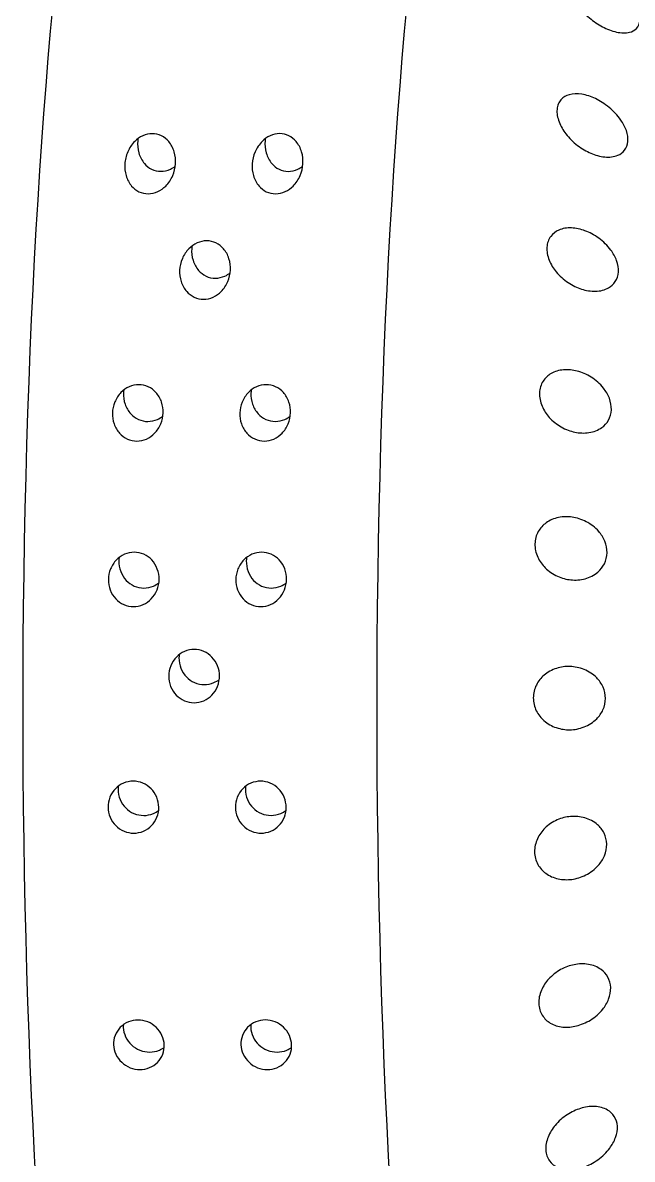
# Model space of a CAD drawing. Extents: x 527 to 611, y 788 to 934.
# Drawn here: x 552.232 to 553.108, y 844.596 to 846.23 of the extents above; entities that cross this region are included whole.
import ezdxf

# ---------------------------------------------------------------- set-up
doc = ezdxf.new("R2010")
doc.units = 0
doc.header["$MEASUREMENT"] = 0
doc.layers.add('1', color=4, linetype='Continuous')
doc.layers.add('DIM', color=3, linetype='Continuous')

# ---------------------------------------------------------------- blocks, each defined once
blk = doc.blocks.new('SUCTION')
at = {"layer": '1'}
for centre in [(0.0017, 0.059), (0.5106, 0.0668)]:
    blk.add_ellipse(centre, major_axis=(-0.0289, 1.8748), ratio=0.145722, start_param=3.141593, end_param=6.283185, dxfattribs=at)
at = {"layer": '1', "color": 3}
for points, knots in [([(-0.0331, 0.7192), (-0.0269, 0.7215), (-0.0201, 0.723), (-0.0071, 0.7235), (-0.0008, 0.7225), (0.009, 0.7183), (0.0133, 0.7153), (0.018, 0.7089), (0.0193, 0.7065), (0.0212, 0.7012), (0.0218, 0.6984), (0.0222, 0.6925), (0.0221, 0.6893), (0.021, 0.683), (0.0201, 0.6799), (0.0166, 0.6705), (0.013, 0.6647), (0.0044, 0.6539), (-0.0015, 0.6486), (-0.014, 0.6401), (-0.0206, 0.637), (-0.0333, 0.6329), (-0.0403, 0.6316), (-0.0539, 0.632), (-0.0604, 0.6336), (-0.0695, 0.6388), (-0.073, 0.6418), (-0.0783, 0.6497), (-0.0799, 0.6546), (-0.0807, 0.6648), (-0.0798, 0.6705), (-0.076, 0.6815), (-0.0731, 0.6868), (-0.0652, 0.6977), (-0.0593, 0.7036), (-0.0464, 0.7131), (-0.0395, 0.7168), (-0.0331, 0.7192)], [0, 0, 0, 0, 0.0233552, 0.0233552, 0.0467103, 0.0467103, 0.0658795, 0.0658795, 0.0754641, 0.0754641, 0.0850487, 0.0850487, 0.0946332, 0.0946332, 0.1042178, 0.1042178, 0.123387, 0.123387, 0.1467421, 0.1467421, 0.1700973, 0.1700973, 0.1945396, 0.1945396, 0.2189818, 0.2189818, 0.2355966, 0.2355966, 0.2522113, 0.2522113, 0.2688261, 0.2688261, 0.2854408, 0.2854408, 0.3098831, 0.3098831, 0.3343253, 0.3343253, 0.3343253, 0.3343253]), ([(0.6112, 0.5177), (0.6066, 0.5176), (0.6017, 0.5184), (0.5925, 0.5219), (0.5883, 0.5246), (0.5815, 0.5309), (0.5785, 0.5348), (0.5743, 0.5436), (0.5731, 0.5483), (0.5726, 0.5572), (0.5733, 0.562), (0.5765, 0.5708), (0.5791, 0.5749), (0.5852, 0.5813), (0.5892, 0.584), (0.5979, 0.5878), (0.6028, 0.5888), (0.6119, 0.5889), (0.6169, 0.5881), (0.6261, 0.5846), (0.6303, 0.5819), (0.6371, 0.5758), (0.6402, 0.5718), (0.6444, 0.5631), (0.6456, 0.5584), (0.646, 0.5494), (0.6454, 0.5447), (0.6421, 0.5358), (0.6395, 0.5318), (0.6334, 0.5253), (0.6294, 0.5225), (0.6206, 0.5187), (0.6158, 0.5177), (0.6112, 0.5177)], [0, 0, 0, 0, 0.0138846, 0.0138846, 0.0277691, 0.0277691, 0.0416534, 0.0416534, 0.0555377, 0.0555377, 0.0694237, 0.0694237, 0.0833096, 0.0833096, 0.0971943, 0.0971943, 0.1110791, 0.1110791, 0.1249638, 0.1249638, 0.1388485, 0.1388485, 0.1527345, 0.1527345, 0.1666205, 0.1666205, 0.1805047, 0.1805047, 0.194389, 0.194389, 0.2082736, 0.2082736, 0.2221581, 0.2221581, 0.2221581, 0.2221581]), ([(0.4281, 0.5148), (0.4235, 0.5148), (0.4186, 0.5156), (0.4094, 0.5191), (0.4052, 0.5218), (0.3984, 0.528), (0.3953, 0.532), (0.3912, 0.5407), (0.39, 0.5455), (0.3895, 0.5544), (0.3901, 0.5592), (0.3934, 0.568), (0.396, 0.572), (0.4021, 0.5784), (0.406, 0.5812), (0.4148, 0.585), (0.4196, 0.5859), (0.4288, 0.5861), (0.4337, 0.5853), (0.4429, 0.5818), (0.4472, 0.5791), (0.454, 0.5729), (0.457, 0.569), (0.4612, 0.5603), (0.4624, 0.5555), (0.4629, 0.5466), (0.4622, 0.5418), (0.459, 0.533), (0.4564, 0.5289), (0.4503, 0.5225), (0.4463, 0.5197), (0.4375, 0.5159), (0.4327, 0.5149), (0.4281, 0.5148)], [0, 0, 0, 0, 0.0138846, 0.0138846, 0.0277691, 0.0277691, 0.0416534, 0.0416534, 0.0555377, 0.0555377, 0.0694237, 0.0694237, 0.0833096, 0.0833096, 0.0971943, 0.0971943, 0.1110791, 0.1110791, 0.1249638, 0.1249638, 0.1388485, 0.1388485, 0.1527345, 0.1527345, 0.1666205, 0.1666205, 0.1805047, 0.1805047, 0.194389, 0.194389, 0.2082736, 0.2082736, 0.2221581, 0.2221581, 0.2221581, 0.2221581]), ([(0.4489, 0.5218), (0.449, 0.5232), (0.449, 0.5245), (0.4487, 0.5302), (0.4475, 0.535), (0.4433, 0.5437), (0.4403, 0.5476), (0.4334, 0.5538), (0.4292, 0.5565), (0.42, 0.5599), (0.4151, 0.5608), (0.4059, 0.5606), (0.4011, 0.5596), (0.3942, 0.5567), (0.3919, 0.5554), (0.3897, 0.5538)], [0.05152079, 0.05152079, 0.05152079, 0.05152079, 0.05553775, 0.05553775, 0.06942391, 0.06942391, 0.08331008, 0.08331008, 0.09719486, 0.09719486, 0.11107963, 0.11107963, 0.12496441, 0.12496441, 0.13282261, 0.13282261, 0.13282261, 0.13282261]), ([(0.6321, 0.5247), (0.6321, 0.526), (0.6322, 0.5273), (0.6318, 0.5331), (0.6307, 0.5378), (0.6265, 0.5465), (0.6234, 0.5504), (0.6166, 0.5566), (0.6123, 0.5593), (0.6031, 0.5628), (0.5982, 0.5636), (0.589, 0.5634), (0.5842, 0.5625), (0.5773, 0.5595), (0.575, 0.5582), (0.5729, 0.5566)], [0.05152079, 0.05152079, 0.05152079, 0.05152079, 0.05553775, 0.05553775, 0.06942391, 0.06942391, 0.08331008, 0.08331008, 0.09719486, 0.09719486, 0.11107963, 0.11107963, 0.12496441, 0.12496441, 0.13282261, 0.13282261, 0.13282261, 0.13282261]), ([(-0.0192, 0.5165), (-0.013, 0.5181), (-0.0063, 0.5188), (0.0068, 0.5178), (0.0131, 0.5159), (0.0228, 0.5104), (0.027, 0.5066), (0.0316, 0.4995), (0.0329, 0.4968), (0.0347, 0.4911), (0.0352, 0.4881), (0.0355, 0.4819), (0.0353, 0.4787), (0.0342, 0.4723), (0.0332, 0.4691), (0.0295, 0.4599), (0.0258, 0.4543), (0.0169, 0.4443), (0.011, 0.4395), (-0.0016, 0.4323), (-0.0083, 0.4298), (-0.0211, 0.4271), (-0.0282, 0.4267), (-0.0418, 0.4287), (-0.0483, 0.4312), (-0.0572, 0.4376), (-0.0607, 0.4412), (-0.0658, 0.45), (-0.0673, 0.4552), (-0.0679, 0.4659), (-0.0669, 0.4718), (-0.0629, 0.4827), (-0.0599, 0.4878), (-0.0518, 0.4982), (-0.0458, 0.5035), (-0.0327, 0.5118), (-0.0257, 0.5148), (-0.0192, 0.5165)], [0, 0, 0, 0, 0.0233552, 0.0233552, 0.0467103, 0.0467103, 0.0658795, 0.0658795, 0.0754641, 0.0754641, 0.0850487, 0.0850487, 0.0946332, 0.0946332, 0.1042178, 0.1042178, 0.123387, 0.123387, 0.1467421, 0.1467421, 0.1700973, 0.1700973, 0.1945396, 0.1945396, 0.2189818, 0.2189818, 0.2355966, 0.2355966, 0.2522113, 0.2522113, 0.2688261, 0.2688261, 0.2854408, 0.2854408, 0.3098831, 0.3098831, 0.3343253, 0.3343253, 0.3343253, 0.3343253]), ([(-0.0093, 0.3059), (-0.003, 0.3068), (0.0038, 0.3067), (0.0169, 0.3041), (0.0231, 0.3015), (0.0327, 0.2946), (0.0368, 0.2903), (0.0413, 0.2825), (0.0425, 0.2796), (0.0442, 0.2736), (0.0447, 0.2704), (0.0449, 0.2641), (0.0446, 0.2609), (0.0433, 0.2545), (0.0423, 0.2513), (0.0384, 0.2424), (0.0346, 0.2371), (0.0256, 0.228), (0.0195, 0.2238), (0.0067, 0.2179), (0, 0.2162), (-0.0128, 0.215), (-0.0199, 0.2154), (-0.0335, 0.2191), (-0.0399, 0.2223), (-0.0487, 0.2299), (-0.0522, 0.234), (-0.0571, 0.2435), (-0.0585, 0.249), (-0.0589, 0.26), (-0.0578, 0.2658), (-0.0536, 0.2765), (-0.0505, 0.2813), (-0.0422, 0.291), (-0.036, 0.2958), (-0.0228, 0.3027), (-0.0158, 0.3049), (-0.0093, 0.3059)], [0, 0, 0, 0, 0.0233552, 0.0233552, 0.0467103, 0.0467103, 0.0658795, 0.0658795, 0.0754641, 0.0754641, 0.0850487, 0.0850487, 0.0946332, 0.0946332, 0.1042178, 0.1042178, 0.123387, 0.123387, 0.1467421, 0.1467421, 0.1700973, 0.1700973, 0.1945396, 0.1945396, 0.2189818, 0.2189818, 0.2355966, 0.2355966, 0.2522113, 0.2522113, 0.2688261, 0.2688261, 0.2854408, 0.2854408, 0.3098831, 0.3098831, 0.3343253, 0.3343253, 0.3343253, 0.3343253]), ([(0.4403, 0.1717), (0.4357, 0.1716), (0.4308, 0.1725), (0.4218, 0.1762), (0.4176, 0.179), (0.411, 0.1855), (0.408, 0.1897), (0.404, 0.1989), (0.403, 0.2039), (0.4027, 0.2133), (0.4035, 0.2183), (0.407, 0.2275), (0.4097, 0.2318), (0.416, 0.2385), (0.42, 0.2414), (0.4289, 0.2453), (0.4337, 0.2463), (0.4429, 0.2464), (0.4478, 0.2456), (0.4568, 0.2419), (0.461, 0.2392), (0.4677, 0.2327), (0.4706, 0.2285), (0.4746, 0.2194), (0.4757, 0.2144), (0.4759, 0.205), (0.4751, 0.2), (0.4716, 0.1907), (0.4689, 0.1864), (0.4626, 0.1797), (0.4586, 0.1767), (0.4497, 0.1728), (0.4448, 0.1718), (0.4403, 0.1717)], [0, 0, 0, 0, 0.0138754, 0.0138754, 0.0277508, 0.0277508, 0.0418876, 0.0418876, 0.0560244, 0.0560244, 0.070122, 0.070122, 0.0842195, 0.0842195, 0.0980909, 0.0980909, 0.1119622, 0.1119622, 0.1258335, 0.1258335, 0.1397049, 0.1397049, 0.1538024, 0.1538024, 0.1679, 0.1679, 0.1820368, 0.1820368, 0.1961736, 0.1961736, 0.210049, 0.210049, 0.2239244, 0.2239244, 0.2239244, 0.2239244]), ([(0.6234, 0.1745), (0.6188, 0.1745), (0.6139, 0.1753), (0.6049, 0.179), (0.6008, 0.1818), (0.5941, 0.1883), (0.5912, 0.1925), (0.5872, 0.2017), (0.5861, 0.2067), (0.5859, 0.2161), (0.5867, 0.2211), (0.5901, 0.2304), (0.5929, 0.2346), (0.5992, 0.2413), (0.6032, 0.2442), (0.612, 0.2481), (0.6169, 0.2491), (0.626, 0.2493), (0.6309, 0.2484), (0.64, 0.2448), (0.6441, 0.242), (0.6508, 0.2355), (0.6538, 0.2313), (0.6578, 0.2222), (0.6588, 0.2172), (0.6591, 0.2078), (0.6583, 0.2028), (0.6548, 0.1935), (0.652, 0.1892), (0.6457, 0.1825), (0.6417, 0.1796), (0.6328, 0.1756), (0.628, 0.1746), (0.6234, 0.1745)], [0, 0, 0, 0, 0.0138754, 0.0138754, 0.0277508, 0.0277508, 0.0418876, 0.0418876, 0.0560244, 0.0560244, 0.070122, 0.070122, 0.0842195, 0.0842195, 0.0980909, 0.0980909, 0.1119622, 0.1119622, 0.1258335, 0.1258335, 0.1397049, 0.1397049, 0.1538024, 0.1538024, 0.1679, 0.1679, 0.1820368, 0.1820368, 0.1961736, 0.1961736, 0.210049, 0.210049, 0.2239244, 0.2239244, 0.2239244, 0.2239244]), ([(0.4617, 0.1793), (0.4618, 0.1809), (0.4619, 0.1824), (0.4617, 0.1887), (0.4607, 0.1937), (0.4567, 0.2028), (0.4538, 0.207), (0.4471, 0.2135), (0.4429, 0.2163), (0.4339, 0.2199), (0.429, 0.2208), (0.4198, 0.2206), (0.415, 0.2196), (0.4078, 0.2165), (0.4053, 0.2149), (0.403, 0.2132)], [0.05151258, 0.05151258, 0.05151258, 0.05151258, 0.05608271, 0.05608271, 0.07020559, 0.07020559, 0.08432848, 0.08432848, 0.0981983, 0.0981983, 0.11206812, 0.11206812, 0.12593795, 0.12593795, 0.13438506, 0.13438506, 0.13438506, 0.13438506]), ([(0.6448, 0.1821), (0.645, 0.1837), (0.645, 0.1853), (0.6449, 0.1915), (0.6438, 0.1965), (0.6398, 0.2057), (0.6369, 0.2098), (0.6302, 0.2163), (0.6261, 0.2191), (0.617, 0.2228), (0.6121, 0.2236), (0.603, 0.2235), (0.5981, 0.2225), (0.591, 0.2193), (0.5884, 0.2178), (0.5862, 0.216)], [0.05151258, 0.05151258, 0.05151258, 0.05151258, 0.05608271, 0.05608271, 0.07020559, 0.07020559, 0.08432848, 0.08432848, 0.0981983, 0.0981983, 0.11206812, 0.11206812, 0.12593795, 0.12593795, 0.13438506, 0.13438506, 0.13438506, 0.13438506]), ([(-0.0033, 0.091), (0.003, 0.0912), (0.0098, 0.0903), (0.0228, 0.0861), (0.029, 0.0828), (0.0384, 0.0748), (0.0425, 0.07), (0.0469, 0.0616), (0.048, 0.0585), (0.0496, 0.0523), (0.05, 0.0491), (0.0501, 0.0427), (0.0498, 0.0395), (0.0484, 0.0332), (0.0473, 0.0302), (0.0432, 0.0217), (0.0393, 0.0168), (0.0301, 0.0087), (0.024, 0.0052), (0.0111, 0.0008), (0.0043, -0.0001), (-0.0085, 0.0001), (-0.0157, 0.0014), (-0.0292, 0.0066), (-0.0355, 0.0106), (-0.0442, 0.0192), (-0.0476, 0.0237), (-0.0523, 0.0338), (-0.0536, 0.0395), (-0.0538, 0.0506), (-0.0526, 0.0563), (-0.0482, 0.0665), (-0.045, 0.071), (-0.0365, 0.0798), (-0.0303, 0.0839), (-0.0169, 0.0894), (-0.0098, 0.0907), (-0.0033, 0.091)], [0, 0, 0, 0, 0.0233552, 0.0233552, 0.0467103, 0.0467103, 0.0658795, 0.0658795, 0.0754641, 0.0754641, 0.0850487, 0.0850487, 0.0946332, 0.0946332, 0.1042178, 0.1042178, 0.123387, 0.123387, 0.1467421, 0.1467421, 0.1700973, 0.1700973, 0.1945396, 0.1945396, 0.2189818, 0.2189818, 0.2355966, 0.2355966, 0.2522113, 0.2522113, 0.2688261, 0.2688261, 0.2854408, 0.2854408, 0.3098831, 0.3098831, 0.3343253, 0.3343253, 0.3343253, 0.3343253]), ([(0.5385, -0.0162), (0.534, -0.0163), (0.5291, -0.0154), (0.5202, -0.0117), (0.5161, -0.0088), (0.5095, -0.0022), (0.5066, 0.0022), (0.5027, 0.0116), (0.5017, 0.0168), (0.5016, 0.0264), (0.5025, 0.0316), (0.5061, 0.0411), (0.5089, 0.0455), (0.5153, 0.0524), (0.5193, 0.0553), (0.5282, 0.0593), (0.5331, 0.0603), (0.5422, 0.0605), (0.5471, 0.0596), (0.556, 0.0559), (0.5601, 0.0531), (0.5668, 0.0464), (0.5697, 0.0421), (0.5736, 0.0327), (0.5745, 0.0276), (0.5747, 0.0179), (0.5738, 0.0127), (0.5701, 0.0031), (0.5673, -0.0013), (0.5608, -0.0081), (0.5568, -0.0111), (0.548, -0.0151), (0.5431, -0.0162), (0.5385, -0.0162)], [0, 0, 0, 0, 0.0138608, 0.0138608, 0.0277216, 0.0277216, 0.0422229, 0.0422229, 0.0567241, 0.0567241, 0.0711596, 0.0711596, 0.0855951, 0.0855951, 0.0994487, 0.0994487, 0.1133024, 0.1133024, 0.127156, 0.127156, 0.1410097, 0.1410097, 0.1554452, 0.1554452, 0.1698806, 0.1698806, 0.1843819, 0.1843819, 0.1988832, 0.1988832, 0.212744, 0.212744, 0.2266048, 0.2266048, 0.2266048, 0.2266048]), ([(0.5601, -0.0084), (0.5602, -0.0068), (0.5603, -0.0052), (0.5603, 0.0012), (0.5593, 0.0064), (0.5554, 0.0158), (0.5525, 0.0202), (0.5459, 0.0268), (0.5418, 0.0297), (0.5328, 0.0334), (0.528, 0.0342), (0.5188, 0.0341), (0.514, 0.0331), (0.5068, 0.0298), (0.5042, 0.0282), (0.5019, 0.0264)], [0.05216595, 0.05216595, 0.05216595, 0.05216595, 0.05687262, 0.05687262, 0.07137622, 0.07137622, 0.08587982, 0.08587982, 0.09972982, 0.09972982, 0.11357982, 0.11357982, 0.12742982, 0.12742982, 0.13602531, 0.13602531, 0.13602531, 0.13602531]), ([(0.4438, -0.1574), (0.4393, -0.1574), (0.4344, -0.1565), (0.4256, -0.1528), (0.4216, -0.1499), (0.415, -0.1431), (0.4121, -0.1387), (0.4083, -0.1289), (0.4074, -0.1237), (0.4074, -0.1138), (0.4083, -0.1086), (0.4121, -0.0988), (0.4149, -0.0943), (0.4215, -0.0873), (0.4255, -0.0843), (0.4344, -0.0803), (0.4392, -0.0793), (0.4483, -0.0791), (0.4532, -0.08), (0.4621, -0.0838), (0.4661, -0.0866), (0.4727, -0.0934), (0.4756, -0.0978), (0.4794, -0.1075), (0.4803, -0.1127), (0.4803, -0.1226), (0.4794, -0.1279), (0.4756, -0.1377), (0.4727, -0.1422), (0.4661, -0.1492), (0.4621, -0.1522), (0.4533, -0.1562), (0.4484, -0.1573), (0.4438, -0.1574)], [0, 0, 0, 0, 0.0138463, 0.0138463, 0.0276926, 0.0276926, 0.04258, 0.04258, 0.0574675, 0.0574675, 0.0722657, 0.0722657, 0.0870638, 0.0870638, 0.1008999, 0.1008999, 0.114736, 0.114736, 0.1285721, 0.1285721, 0.1424082, 0.1424082, 0.1572063, 0.1572063, 0.1720044, 0.1720044, 0.1868919, 0.1868919, 0.2017794, 0.2017794, 0.2156257, 0.2156257, 0.229472, 0.229472, 0.229472, 0.229472]), ([(0.627, -0.1545), (0.6224, -0.1546), (0.6176, -0.1537), (0.6087, -0.1499), (0.6047, -0.1471), (0.5982, -0.1403), (0.5953, -0.1358), (0.5915, -0.1261), (0.5905, -0.1209), (0.5905, -0.111), (0.5914, -0.1057), (0.5952, -0.0959), (0.5981, -0.0914), (0.6046, -0.0845), (0.6086, -0.0815), (0.6175, -0.0775), (0.6223, -0.0764), (0.6315, -0.0763), (0.6363, -0.0772), (0.6452, -0.081), (0.6492, -0.0838), (0.6558, -0.0905), (0.6587, -0.095), (0.6625, -0.1046), (0.6635, -0.1099), (0.6635, -0.1197), (0.6625, -0.125), (0.6587, -0.1349), (0.6558, -0.1394), (0.6493, -0.1464), (0.6453, -0.1494), (0.6364, -0.1534), (0.6316, -0.1545), (0.627, -0.1545)], [0, 0, 0, 0, 0.0138463, 0.0138463, 0.0276926, 0.0276926, 0.04258, 0.04258, 0.0574675, 0.0574675, 0.0722657, 0.0722657, 0.0870638, 0.0870638, 0.1008999, 0.1008999, 0.114736, 0.114736, 0.1285721, 0.1285721, 0.1424082, 0.1424082, 0.1572063, 0.1572063, 0.1720044, 0.1720044, 0.1868919, 0.1868919, 0.2017794, 0.2017794, 0.2156257, 0.2156257, 0.229472, 0.229472, 0.229472, 0.229472]), ([(0.4654, -0.1495), (0.4656, -0.1478), (0.4657, -0.1462), (0.4657, -0.1397), (0.4648, -0.1345), (0.461, -0.1247), (0.4581, -0.1203), (0.4515, -0.1135), (0.4475, -0.1106), (0.4386, -0.1069), (0.4338, -0.106), (0.4246, -0.1061), (0.4198, -0.1072), (0.4126, -0.1105), (0.41, -0.1121), (0.4077, -0.1139)], [0.05298666, 0.05298666, 0.05298666, 0.05298666, 0.05772049, 0.05772049, 0.07263637, 0.07263637, 0.08755225, 0.08755225, 0.10138253, 0.10138253, 0.1152128, 0.1152128, 0.12904308, 0.12904308, 0.13767704, 0.13767704, 0.13767704, 0.13767704]), ([(0.6485, -0.1466), (0.6487, -0.145), (0.6488, -0.1434), (0.6488, -0.1369), (0.6479, -0.1316), (0.6441, -0.1219), (0.6412, -0.1174), (0.6346, -0.1107), (0.6306, -0.1078), (0.6218, -0.1041), (0.6169, -0.1032), (0.6078, -0.1033), (0.6029, -0.1044), (0.5958, -0.1076), (0.5932, -0.1093), (0.5908, -0.1111)], [0.05298666, 0.05298666, 0.05298666, 0.05298666, 0.05772049, 0.05772049, 0.07263637, 0.07263637, 0.08755225, 0.08755225, 0.10138253, 0.10138253, 0.1152128, 0.1152128, 0.12904308, 0.12904308, 0.13767704, 0.13767704, 0.13767704, 0.13767704]), ([(-0.0014, -0.1246), (0.0049, -0.1251), (0.0117, -0.1267), (0.0246, -0.1323), (0.0308, -0.1364), (0.04, -0.1454), (0.044, -0.1506), (0.0482, -0.1594), (0.0493, -0.1625), (0.0507, -0.1689), (0.0511, -0.1721), (0.0511, -0.1785), (0.0507, -0.1816), (0.0492, -0.1876), (0.048, -0.1905), (0.0438, -0.1984), (0.0397, -0.2028), (0.0304, -0.2098), (0.0242, -0.2125), (0.0112, -0.2153), (0.0044, -0.2155), (-0.0084, -0.2138), (-0.0155, -0.2118), (-0.0289, -0.2051), (-0.0352, -0.2004), (-0.0437, -0.1909), (-0.047, -0.1861), (-0.0515, -0.1755), (-0.0528, -0.1698), (-0.0527, -0.1588), (-0.0514, -0.1533), (-0.0468, -0.1437), (-0.0435, -0.1395), (-0.0349, -0.1318), (-0.0285, -0.1285), (-0.0151, -0.1246), (-0.008, -0.124), (-0.0014, -0.1246)], [0, 0, 0, 0, 0.0233552, 0.0233552, 0.0467103, 0.0467103, 0.0658795, 0.0658795, 0.0754641, 0.0754641, 0.0850487, 0.0850487, 0.0946332, 0.0946332, 0.1042178, 0.1042178, 0.123387, 0.123387, 0.1467421, 0.1467421, 0.1700973, 0.1700973, 0.1945396, 0.1945396, 0.2189818, 0.2189818, 0.2355966, 0.2355966, 0.2522113, 0.2522113, 0.2688261, 0.2688261, 0.2854408, 0.2854408, 0.3098831, 0.3098831, 0.3343253, 0.3343253, 0.3343253, 0.3343253]), ([(0.441, -0.3983), (0.4364, -0.3983), (0.4317, -0.3974), (0.423, -0.3935), (0.4191, -0.3907), (0.4126, -0.3837), (0.4098, -0.379), (0.4061, -0.3688), (0.4053, -0.3633), (0.4055, -0.3531), (0.4065, -0.3476), (0.4105, -0.3373), (0.4135, -0.3326), (0.4203, -0.3254), (0.4243, -0.3224), (0.4331, -0.3183), (0.4379, -0.3173), (0.447, -0.3171), (0.4518, -0.3181), (0.4605, -0.3219), (0.4645, -0.3247), (0.471, -0.3317), (0.4739, -0.3363), (0.4776, -0.3465), (0.4784, -0.3519), (0.4782, -0.3622), (0.4771, -0.3677), (0.4731, -0.378), (0.47, -0.3828), (0.4632, -0.39), (0.4592, -0.393), (0.4504, -0.3971), (0.4456, -0.3982), (0.441, -0.3983)], [0, 0, 0, 0, 0.0138155, 0.0138155, 0.0276309, 0.0276309, 0.043476, 0.043476, 0.059321, 0.059321, 0.075022, 0.075022, 0.090723, 0.090723, 0.1045202, 0.1045202, 0.1183174, 0.1183174, 0.1321146, 0.1321146, 0.1459118, 0.1459118, 0.1616127, 0.1616127, 0.1773137, 0.1773137, 0.1931588, 0.1931588, 0.2090038, 0.2090038, 0.2228193, 0.2228193, 0.2366348, 0.2366348, 0.2366348, 0.2366348]), ([(0.6241, -0.3954), (0.6196, -0.3955), (0.6148, -0.3946), (0.6061, -0.3907), (0.6023, -0.3878), (0.5958, -0.3809), (0.5929, -0.3762), (0.5892, -0.366), (0.5884, -0.3605), (0.5886, -0.3502), (0.5896, -0.3447), (0.5936, -0.3345), (0.5967, -0.3297), (0.6034, -0.3226), (0.6074, -0.3196), (0.6163, -0.3155), (0.6211, -0.3144), (0.6302, -0.3143), (0.635, -0.3152), (0.6437, -0.319), (0.6476, -0.3219), (0.6541, -0.3288), (0.657, -0.3335), (0.6607, -0.3436), (0.6615, -0.3491), (0.6613, -0.3594), (0.6603, -0.3649), (0.6562, -0.3752), (0.6531, -0.38), (0.6464, -0.3871), (0.6424, -0.3902), (0.6335, -0.3943), (0.6287, -0.3954), (0.6241, -0.3954)], [0, 0, 0, 0, 0.0138155, 0.0138155, 0.0276309, 0.0276309, 0.043476, 0.043476, 0.059321, 0.059321, 0.075022, 0.075022, 0.090723, 0.090723, 0.1045202, 0.1045202, 0.1183174, 0.1183174, 0.1321146, 0.1321146, 0.1459118, 0.1459118, 0.1616127, 0.1616127, 0.1773137, 0.1773137, 0.1931588, 0.1931588, 0.2090038, 0.2090038, 0.2228193, 0.2228193, 0.2366348, 0.2366348, 0.2366348, 0.2366348]), ([(-0.0037, -0.337), (0.0026, -0.3382), (0.0094, -0.3406), (0.0222, -0.3476), (0.0283, -0.3522), (0.0374, -0.3621), (0.0413, -0.3676), (0.0453, -0.3767), (0.0463, -0.3799), (0.0477, -0.3863), (0.048, -0.3894), (0.0478, -0.3956), (0.0473, -0.3986), (0.0457, -0.4043), (0.0445, -0.407), (0.0401, -0.4142), (0.036, -0.418), (0.0265, -0.4237), (0.0203, -0.4256), (0.0072, -0.4269), (0.0004, -0.4262), (-0.0124, -0.4231), (-0.0194, -0.4203), (-0.0327, -0.4123), (-0.0389, -0.407), (-0.0473, -0.3968), (-0.0505, -0.3918), (-0.0548, -0.381), (-0.0559, -0.3752), (-0.0556, -0.3645), (-0.0543, -0.3593), (-0.0494, -0.3504), (-0.046, -0.3468), (-0.0373, -0.3403), (-0.0309, -0.3377), (-0.0173, -0.3354), (-0.0102, -0.3357), (-0.0037, -0.337)], [0, 0, 0, 0, 0.0233552, 0.0233552, 0.0467103, 0.0467103, 0.0658795, 0.0658795, 0.0754641, 0.0754641, 0.0850487, 0.0850487, 0.0946332, 0.0946332, 0.1042178, 0.1042178, 0.123387, 0.123387, 0.1467421, 0.1467421, 0.1700973, 0.1700973, 0.1945396, 0.1945396, 0.2189818, 0.2189818, 0.2355966, 0.2355966, 0.2522113, 0.2522113, 0.2688261, 0.2688261, 0.2854408, 0.2854408, 0.3098831, 0.3098831, 0.3343253, 0.3343253, 0.3343253, 0.3343253]), ([(0.6455, -0.3875), (0.6457, -0.386), (0.6458, -0.3845), (0.6459, -0.3778), (0.6452, -0.3723), (0.6415, -0.3621), (0.6386, -0.3573), (0.6321, -0.3504), (0.6282, -0.3475), (0.6196, -0.3437), (0.6148, -0.3427), (0.6057, -0.3429), (0.6009, -0.344), (0.5937, -0.3473), (0.5911, -0.3489), (0.5888, -0.3508)], [0.05527731, 0.05527731, 0.05527731, 0.05527731, 0.05987506, 0.05987506, 0.07583478, 0.07583478, 0.09179451, 0.09179451, 0.10558106, 0.10558106, 0.1193676, 0.1193676, 0.13315415, 0.13315415, 0.14170505, 0.14170505, 0.14170505, 0.14170505]), ([(0.4624, -0.3903), (0.4625, -0.3888), (0.4626, -0.3873), (0.4628, -0.3807), (0.462, -0.3751), (0.4583, -0.3649), (0.4555, -0.3602), (0.449, -0.3532), (0.4451, -0.3503), (0.4364, -0.3465), (0.4316, -0.3456), (0.4225, -0.3457), (0.4177, -0.3468), (0.4106, -0.3501), (0.408, -0.3517), (0.4057, -0.3536)], [0.05527731, 0.05527731, 0.05527731, 0.05527731, 0.05987506, 0.05987506, 0.07583478, 0.07583478, 0.09179451, 0.09179451, 0.10558106, 0.10558106, 0.1193676, 0.1193676, 0.13315415, 0.13315415, 0.14170505, 0.14170505, 0.14170505, 0.14170505]), ([(0.5298, -0.6037), (0.5252, -0.6038), (0.5205, -0.6028), (0.5121, -0.5989), (0.5084, -0.596), (0.5019, -0.5889), (0.499, -0.5839), (0.4955, -0.5732), (0.4947, -0.5675), (0.4951, -0.5568), (0.4963, -0.5511), (0.5006, -0.5403), (0.5038, -0.5353), (0.5108, -0.528), (0.5147, -0.525), (0.5235, -0.5209), (0.5283, -0.5198), (0.5374, -0.5197), (0.5421, -0.5206), (0.5506, -0.5245), (0.5544, -0.5274), (0.5609, -0.5344), (0.5638, -0.5394), (0.5673, -0.55), (0.5681, -0.5557), (0.5677, -0.5664), (0.5665, -0.5721), (0.5621, -0.583), (0.5589, -0.588), (0.5519, -0.5953), (0.5479, -0.5984), (0.5391, -0.6025), (0.5343, -0.6036), (0.5298, -0.6037)], [0, 0, 0, 0, 0.0137869, 0.0137869, 0.0275738, 0.0275738, 0.0446423, 0.0446423, 0.0617107, 0.0617107, 0.0785623, 0.0785623, 0.0954139, 0.0954139, 0.1091701, 0.1091701, 0.1229264, 0.1229264, 0.1366826, 0.1366826, 0.1504388, 0.1504388, 0.1672904, 0.1672904, 0.184142, 0.184142, 0.2012104, 0.2012104, 0.2182789, 0.2182789, 0.2320658, 0.2320658, 0.2458527, 0.2458527, 0.2458527, 0.2458527]), ([(-0.01, -0.5427), (-0.0038, -0.5446), (0.003, -0.5477), (0.0157, -0.5559), (0.0217, -0.5611), (0.0306, -0.5716), (0.0344, -0.5774), (0.0382, -0.5866), (0.0392, -0.5898), (0.0404, -0.596), (0.0406, -0.5991), (0.0403, -0.605), (0.0398, -0.6079), (0.0381, -0.6131), (0.0368, -0.6155), (0.0323, -0.6219), (0.0281, -0.625), (0.0185, -0.6294), (0.0122, -0.6305), (-0.0009, -0.6302), (-0.0077, -0.6287), (-0.0204, -0.6243), (-0.0274, -0.6208), (-0.0405, -0.6115), (-0.0467, -0.6057), (-0.0548, -0.595), (-0.0579, -0.5898), (-0.062, -0.5789), (-0.063, -0.5733), (-0.0625, -0.5631), (-0.0611, -0.5582), (-0.0561, -0.5503), (-0.0526, -0.5472), (-0.0437, -0.5419), (-0.0372, -0.5402), (-0.0237, -0.5396), (-0.0165, -0.5407), (-0.01, -0.5427)], [0, 0, 0, 0, 0.0233552, 0.0233552, 0.0467103, 0.0467103, 0.0658795, 0.0658795, 0.0754641, 0.0754641, 0.0850487, 0.0850487, 0.0946332, 0.0946332, 0.1042178, 0.1042178, 0.123387, 0.123387, 0.1467421, 0.1467421, 0.1700973, 0.1700973, 0.1945396, 0.1945396, 0.2189818, 0.2189818, 0.2355966, 0.2355966, 0.2522113, 0.2522113, 0.2688261, 0.2688261, 0.2854408, 0.2854408, 0.3098831, 0.3098831, 0.3343253, 0.3343253, 0.3343253, 0.3343253]), ([(0.5507, -0.5959), (0.5509, -0.5946), (0.551, -0.5933), (0.5513, -0.5866), (0.5506, -0.5808), (0.5471, -0.57), (0.5442, -0.565), (0.5377, -0.5578), (0.534, -0.5549), (0.5256, -0.5511), (0.5209, -0.5501), (0.5118, -0.5503), (0.507, -0.5514), (0.5, -0.5547), (0.4975, -0.5563), (0.4953, -0.558)], [0.05855005, 0.05855005, 0.05855005, 0.05855005, 0.06274523, 0.06274523, 0.08007431, 0.08007431, 0.09740339, 0.09740339, 0.1111441, 0.1111441, 0.12488481, 0.12488481, 0.13862551, 0.13862551, 0.14691934, 0.14691934, 0.14691934, 0.14691934]), ([(0.4272, -0.7594), (0.4227, -0.7594), (0.418, -0.7584), (0.4098, -0.7545), (0.4062, -0.7516), (0.3997, -0.7444), (0.3969, -0.7392), (0.3934, -0.728), (0.3928, -0.722), (0.3934, -0.711), (0.3946, -0.7051), (0.3992, -0.6939), (0.4025, -0.6886), (0.4097, -0.6812), (0.4136, -0.6782), (0.4224, -0.6741), (0.4271, -0.6729), (0.4362, -0.6728), (0.4409, -0.6738), (0.4492, -0.6776), (0.4528, -0.6805), (0.4593, -0.6877), (0.4622, -0.6929), (0.4657, -0.704), (0.4663, -0.7099), (0.4657, -0.7209), (0.4645, -0.7269), (0.4598, -0.7382), (0.4564, -0.7435), (0.4491, -0.751), (0.4452, -0.754), (0.4365, -0.7581), (0.4318, -0.7593), (0.4272, -0.7594)], [0, 0, 0, 0, 0.0137694, 0.0137694, 0.0275389, 0.0275389, 0.045875, 0.045875, 0.0642111, 0.0642111, 0.0822466, 0.0822466, 0.1002822, 0.1002822, 0.114005, 0.114005, 0.1277279, 0.1277279, 0.1414507, 0.1414507, 0.1551736, 0.1551736, 0.1732091, 0.1732091, 0.1912446, 0.1912446, 0.2095807, 0.2095807, 0.2279168, 0.2279168, 0.2416863, 0.2416863, 0.2554557, 0.2554557, 0.2554557, 0.2554557]), ([(0.6104, -0.7565), (0.6058, -0.7566), (0.6012, -0.7556), (0.5929, -0.7517), (0.5893, -0.7488), (0.5829, -0.7416), (0.58, -0.7364), (0.5766, -0.7252), (0.5759, -0.7192), (0.5765, -0.7082), (0.5777, -0.7022), (0.5823, -0.6911), (0.5857, -0.6858), (0.5929, -0.6784), (0.5968, -0.6754), (0.6055, -0.6712), (0.6103, -0.6701), (0.6193, -0.67), (0.624, -0.6709), (0.6323, -0.6748), (0.636, -0.6777), (0.6425, -0.6849), (0.6453, -0.6901), (0.6488, -0.7012), (0.6494, -0.7071), (0.6489, -0.7181), (0.6476, -0.7241), (0.6429, -0.7354), (0.6395, -0.7407), (0.6323, -0.7482), (0.6284, -0.7512), (0.6197, -0.7553), (0.6149, -0.7565), (0.6104, -0.7565)], [0, 0, 0, 0, 0.0137694, 0.0137694, 0.0275389, 0.0275389, 0.045875, 0.045875, 0.0642111, 0.0642111, 0.0822466, 0.0822466, 0.1002822, 0.1002822, 0.114005, 0.114005, 0.1277279, 0.1277279, 0.1414507, 0.1414507, 0.1551736, 0.1551736, 0.1732091, 0.1732091, 0.1912446, 0.1912446, 0.2095807, 0.2095807, 0.2279168, 0.2279168, 0.2416863, 0.2416863, 0.2554557, 0.2554557, 0.2554557, 0.2554557]), ([(0.4477, -0.7519), (0.4478, -0.7508), (0.4479, -0.7497), (0.4483, -0.7431), (0.4477, -0.737), (0.4443, -0.7257), (0.4415, -0.7204), (0.435, -0.7131), (0.4314, -0.7102), (0.4232, -0.7063), (0.4185, -0.7053), (0.4095, -0.7055), (0.4047, -0.7066), (0.3979, -0.7099), (0.3955, -0.7114), (0.3934, -0.7131)], [0.06228793, 0.06228793, 0.06228793, 0.06228793, 0.06587176, 0.06587176, 0.08466047, 0.08466047, 0.10344918, 0.10344918, 0.11715342, 0.11715342, 0.13085765, 0.13085765, 0.14456189, 0.14456189, 0.15250533, 0.15250533, 0.15250533, 0.15250533]), ([(0.6308, -0.749), (0.6309, -0.7479), (0.631, -0.7469), (0.6314, -0.7402), (0.6309, -0.7342), (0.6275, -0.7229), (0.6246, -0.7176), (0.6181, -0.7103), (0.6145, -0.7074), (0.6063, -0.7035), (0.6017, -0.7025), (0.5926, -0.7027), (0.5879, -0.7038), (0.581, -0.7071), (0.5787, -0.7086), (0.5765, -0.7102)], [0.06228793, 0.06228793, 0.06228793, 0.06228793, 0.06587176, 0.06587176, 0.08466047, 0.08466047, 0.10344918, 0.10344918, 0.11715342, 0.11715342, 0.13085765, 0.13085765, 0.14456189, 0.14456189, 0.15250533, 0.15250533, 0.15250533, 0.15250533]), ([(-0.0204, -0.7382), (-0.0142, -0.7408), (-0.0075, -0.7445), (0.0051, -0.7538), (0.011, -0.7594), (0.0197, -0.7705), (0.0234, -0.7764), (0.027, -0.7856), (0.0279, -0.7886), (0.029, -0.7947), (0.0292, -0.7976), (0.0288, -0.8032), (0.0282, -0.8058), (0.0264, -0.8105), (0.0251, -0.8126), (0.0204, -0.8181), (0.0162, -0.8205), (0.0065, -0.8234), (0.0002, -0.8236), (-0.0129, -0.8217), (-0.0197, -0.8196), (-0.0323, -0.8138), (-0.0393, -0.8096), (-0.0522, -0.7993), (-0.0582, -0.7931), (-0.0662, -0.782), (-0.0692, -0.7768), (-0.0731, -0.7661), (-0.074, -0.7606), (-0.0733, -0.7511), (-0.0717, -0.7467), (-0.0666, -0.7398), (-0.063, -0.7373), (-0.054, -0.7334), (-0.0475, -0.7326), (-0.0339, -0.7337), (-0.0268, -0.7356), (-0.0204, -0.7382)], [0, 0, 0, 0, 0.0233552, 0.0233552, 0.0467103, 0.0467103, 0.0658795, 0.0658795, 0.0754641, 0.0754641, 0.0850487, 0.0850487, 0.0946332, 0.0946332, 0.1042178, 0.1042178, 0.123387, 0.123387, 0.1467421, 0.1467421, 0.1700973, 0.1700973, 0.1945396, 0.1945396, 0.2189818, 0.2189818, 0.2355966, 0.2355966, 0.2522113, 0.2522113, 0.2688261, 0.2688261, 0.2854408, 0.2854408, 0.3098831, 0.3098831, 0.3343253, 0.3343253, 0.3343253, 0.3343253]), ([(-0.0345, -0.9202), (-0.0283, -0.9233), (-0.0217, -0.9276), (-0.0094, -0.9378), (-0.0036, -0.9438), (0.0049, -0.9552), (0.0085, -0.9611), (0.012, -0.9701), (0.0128, -0.973), (0.0138, -0.9788), (0.0139, -0.9815), (0.0134, -0.9866), (0.0128, -0.9889), (0.0108, -0.993), (0.0095, -0.9948), (0.0047, -0.9993), (0.0004, -1.0009), (-0.0093, -1.0023), (-0.0156, -1.0018), (-0.0287, -0.9983), (-0.0354, -0.9954), (-0.048, -0.9884), (-0.0548, -0.9837), (-0.0676, -0.9725), (-0.0735, -0.966), (-0.0812, -0.9548), (-0.0841, -0.9495), (-0.0878, -0.9392), (-0.0886, -0.934), (-0.0877, -0.9253), (-0.0861, -0.9214), (-0.0808, -0.9157), (-0.0772, -0.9138), (-0.0681, -0.9114), (-0.0616, -0.9115), (-0.048, -0.9142), (-0.0409, -0.9169), (-0.0345, -0.9202)], [0, 0, 0, 0, 0.0233552, 0.0233552, 0.0467103, 0.0467103, 0.0658795, 0.0658795, 0.0754641, 0.0754641, 0.0850487, 0.0850487, 0.0946332, 0.0946332, 0.1042178, 0.1042178, 0.123387, 0.123387, 0.1467421, 0.1467421, 0.1700973, 0.1700973, 0.1945396, 0.1945396, 0.2189818, 0.2189818, 0.2355966, 0.2355966, 0.2522113, 0.2522113, 0.2688261, 0.2688261, 0.2854408, 0.2854408, 0.3098831, 0.3098831, 0.3343253, 0.3343253, 0.3343253, 0.3343253])]:
    blk.add_open_spline(points, degree=3, knots=knots, dxfattribs=at)
blk = doc.blocks.new('2018 FLAIR')
at = {"layer": 'DIM', "rotation": 179.1160166812678}
blk.add_blockref('SUCTION', (26.1212, 41.9421), dxfattribs=at)

msp = doc.modelspace()

# ---------------------------------------------------------------- block references
at = {"layer": '1'}
msp.add_blockref('2018 FLAIR', (526.8953, 803.3624), dxfattribs=at)

doc.saveas('drawing.dxf')
